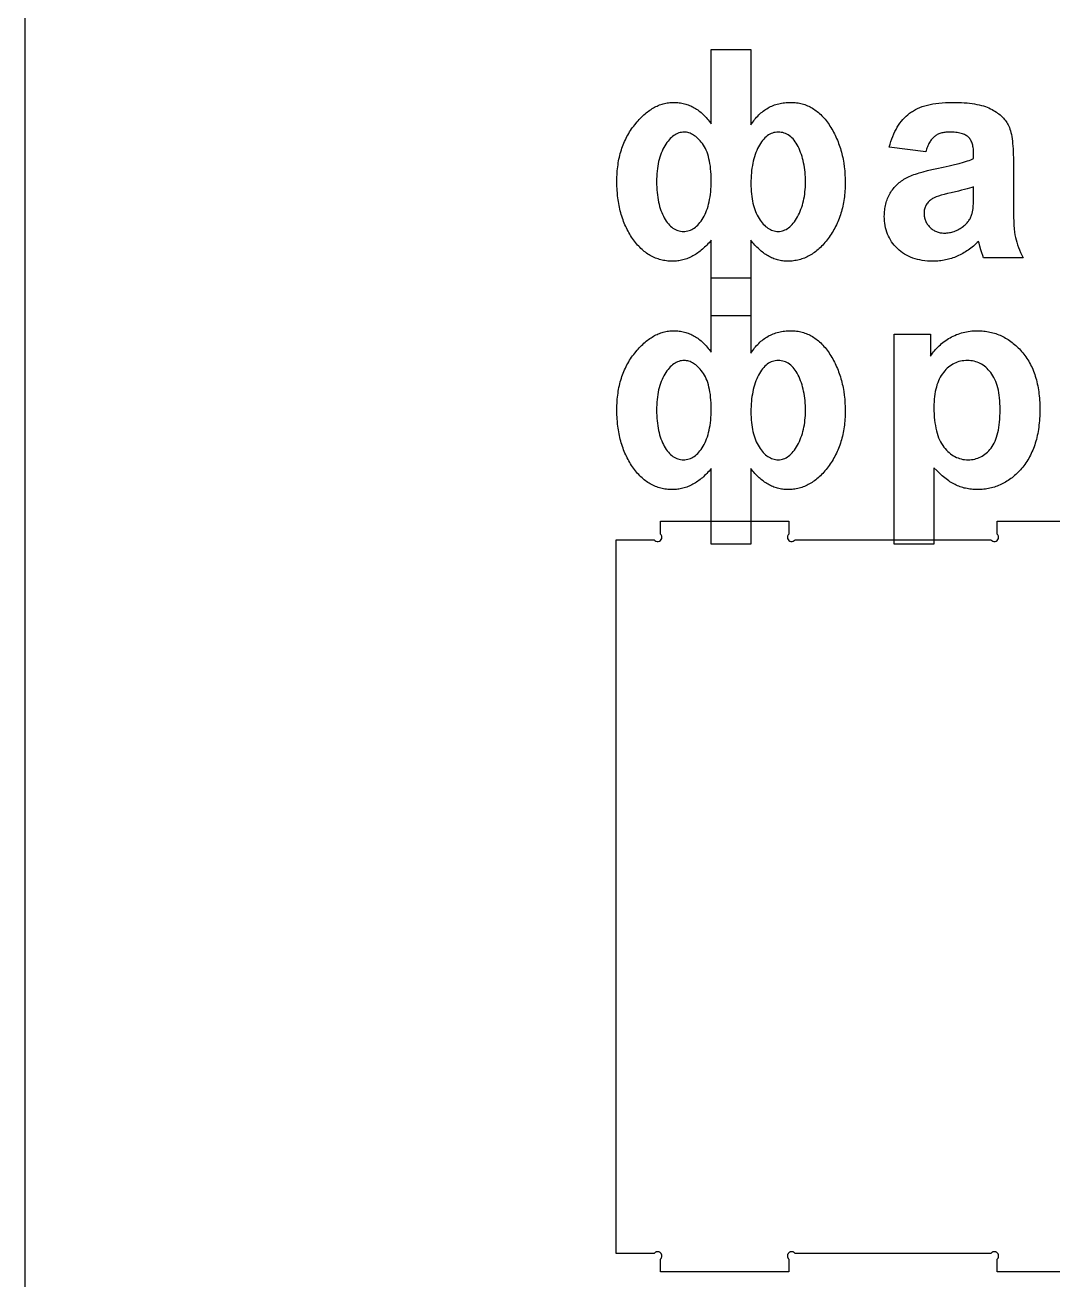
# Model space of a CAD drawing. Header units: metres. Extents: x 0 to 1337, y 0 to 1525.
# Drawn here: x 0 to 360.1, y 673.9 to 1113.5 of the extents above; entities that cross this region are included whole.
import ezdxf

# ---------------------------------------------------------------- set-up
doc = ezdxf.new("R2010")
doc.units = ezdxf.units.M
doc.layers.add('Page1', color=7, linetype='CONTINUOUS')

msp = doc.modelspace()

# ---------------------------------------------------------------- linework, layer by layer
at = {"layer": 'Page1'}
for points in [[(0, 1525), (1200, 1525), (1200, 0), (0, 0), (0, 1525)], [(240.393173, 1105.021851), (254.306213, 1105.021851), (254.306213, 1078.599731), (254.306213, 1078.599731), (254.623688, 1079.084473), (254.948837, 1079.553833), (255.281662, 1080.007813), (255.622162, 1080.446411), (255.970352, 1080.869507), (256.326202, 1081.277222), (256.689758, 1081.669434), (257.060974, 1082.046265), (257.43988, 1082.407593), (257.826447, 1082.753662), (258.220703, 1083.084106), (258.62262, 1083.399292), (259.032227, 1083.698975), (259.449524, 1083.983276), (259.874481, 1084.252075), (260.307129, 1084.505493), (260.307129, 1084.505493), (260.747437, 1084.74353), (261.195435, 1084.966187), (261.651123, 1085.173462), (262.114471, 1085.365479), (262.58551, 1085.541992), (263.064209, 1085.703247), (263.550598, 1085.849121), (264.044678, 1085.979614), (264.546417, 1086.094849), (265.055847, 1086.194702), (265.572937, 1086.279175), (266.097717, 1086.348267), (266.630157, 1086.401978), (267.170288, 1086.440308), (267.718109, 1086.463379), (268.273621, 1086.471069), (268.273621, 1086.471069), (268.795959, 1086.463013), (269.312347, 1086.438599), (269.822693, 1086.398071), (270.327087, 1086.341309), (270.825439, 1086.268311), (271.317841, 1086.179077), (271.804199, 1086.073608), (272.284576, 1085.951904), (272.758972, 1085.814087), (273.227356, 1085.659912), (273.689758, 1085.489624), (274.146149, 1085.302979), (274.596527, 1085.10022), (275.040924, 1084.881226), (275.47934, 1084.645996), (275.911743, 1084.394531), (276.338135, 1084.126831), (276.758545, 1083.842896), (277.172974, 1083.542847), (277.58139, 1083.22644), (277.983795, 1082.893921), (278.380219, 1082.545166), (278.77063, 1082.180054), (279.15506, 1081.798828), (279.533478, 1081.401367), (279.905914, 1080.987671), (280.272339, 1080.557739), (280.632782, 1080.111694), (280.987213, 1079.649292), (281.335663, 1079.170776), (281.678101, 1078.675903), (282.014557, 1078.164917), (282.014557, 1078.164917), (282.342773, 1077.642578), (282.660614, 1077.114014), (282.967987, 1076.579102), (283.264984, 1076.037842), (283.551514, 1075.490234), (283.827667, 1074.936401), (284.093384, 1074.376221), (284.348663, 1073.809692), (284.593536, 1073.236938), (284.828003, 1072.657715), (285.052032, 1072.072266), (285.265656, 1071.480591), (285.468842, 1070.882446), (285.661621, 1070.278076), (285.843964, 1069.667358), (286.0159, 1069.050293), (286.177429, 1068.427002), (286.328522, 1067.797363), (286.469177, 1067.161377), (286.599426, 1066.519043), (286.828674, 1065.215454), (287.016235, 1063.886719), (287.16214, 1062.532715), (287.266327, 1061.15332), (287.328857, 1059.748779), (287.349701, 1058.318848), (287.349701, 1058.318848), (287.343872, 1057.597778), (287.326355, 1056.883789), (287.29718, 1056.177002), (287.256348, 1055.477295), (287.203857, 1054.784546), (287.139679, 1054.099121), (287.063843, 1053.420654), (286.976349, 1052.74939), (286.877167, 1052.085205), (286.766327, 1051.428101), (286.643799, 1050.778198), (286.509644, 1050.135254), (286.3638, 1049.499512), (286.206268, 1048.870972), (286.037109, 1048.24939), (285.856262, 1047.63501), (285.663757, 1047.02771), (285.459564, 1046.42749), (285.243713, 1045.834473), (285.016205, 1045.248535), (284.777008, 1044.669678), (284.526184, 1044.0979), (284.263641, 1043.533325), (283.989471, 1042.97583), (283.703613, 1042.425415), (283.406097, 1041.882202), (283.096924, 1041.345947), (282.776062, 1040.816895), (282.443542, 1040.294922), (282.099335, 1039.780151), (281.7435, 1039.272461), (281.375946, 1038.771851), (281.375946, 1038.771851), (281.000458, 1038.282471), (280.620697, 1037.808716), (280.236664, 1037.350464), (279.848358, 1036.907837), (279.45575, 1036.480713), (279.058899, 1036.069092), (278.657776, 1035.672974), (278.25238, 1035.292358), (277.842712, 1034.927368), (277.428741, 1034.577881), (277.010529, 1034.243896), (276.588043, 1033.925537), (276.161285, 1033.622559), (275.730255, 1033.335205), (275.294922, 1033.063354), (274.855347, 1032.807129), (274.411499, 1032.566406), (273.963379, 1032.341187), (273.510986, 1032.13147), (273.054291, 1031.937256), (272.593353, 1031.758667), (272.128143, 1031.595581), (271.658661, 1031.447998), (271.184906, 1031.315918), (270.706848, 1031.199463), (270.224548, 1031.098511), (269.737976, 1031.013062), (269.247131, 1030.943115), (268.752014, 1030.888794), (268.252594, 1030.849976), (267.748932, 1030.82666), (267.240997, 1030.818848), (267.240997, 1030.818848), (266.781891, 1030.826172), (266.326202, 1030.8479), (265.873962, 1030.884155), (265.425171, 1030.934937), (264.979767, 1031.000244), (264.537842, 1031.080078), (264.099304, 1031.174316), (263.664246, 1031.283081), (263.232574, 1031.406372), (262.804352, 1031.544189), (262.379578, 1031.696533), (261.958221, 1031.863403), (261.540283, 1032.044678), (261.125793, 1032.240601), (260.714752, 1032.450928), (260.307129, 1032.675781), (260.307129, 1032.675781), (259.903137, 1032.914917), (259.503021, 1033.168335), (259.10675, 1033.435791), (258.714325, 1033.717407), (258.325775, 1034.013184), (257.941071, 1034.323242), (257.560242, 1034.647339), (257.183258, 1034.985596), (256.81012, 1035.338013), (256.440857, 1035.70459), (256.075439, 1036.085205), (255.713882, 1036.480103), (255.356186, 1036.88916), (255.002335, 1037.312378), (254.652344, 1037.749634), (254.306213, 1038.201172), (254.306213, 1038.201172), (254.306213, 1011.688477), (240.393173, 1011.688477), (240.393173, 1038.201172), (240.393173, 1038.201172), (240.017899, 1037.749634), (239.639374, 1037.312378), (239.257599, 1036.88916), (238.872559, 1036.480103), (238.484268, 1036.085205), (238.092728, 1035.70459), (237.697922, 1035.338013), (237.299881, 1034.985596), (236.89856, 1034.647339), (236.494003, 1034.323242), (236.086182, 1034.013184), (235.675095, 1033.717407), (235.260773, 1033.435791), (234.843185, 1033.168335), (234.422348, 1032.914917), (233.998245, 1032.675781), (233.998245, 1032.675781), (233.570862, 1032.450928), (233.140137, 1032.240601), (232.7061, 1032.044678), (232.268738, 1031.863403), (231.828049, 1031.696533), (231.384033, 1031.544189), (230.936691, 1031.406372), (230.486008, 1031.283081), (230.032013, 1031.174316), (229.574692, 1031.080078), (229.114044, 1031.000244), (228.65007, 1030.934937), (228.182785, 1030.884155), (227.712158, 1030.8479), (227.238205, 1030.826172), (226.760925, 1030.818848), (226.760925, 1030.818848), (226.23674, 1030.82666), (225.718307, 1030.849976), (225.205612, 1030.888916), (224.698685, 1030.943481), (224.197495, 1031.01355), (223.702057, 1031.099121), (223.212372, 1031.200317), (222.728424, 1031.317139), (222.250244, 1031.449463), (221.777802, 1031.59729), (221.311111, 1031.760742), (220.850174, 1031.939819), (220.394989, 1032.134399), (219.945541, 1032.344604), (219.501862, 1032.570313), (219.063919, 1032.811646), (218.631729, 1033.068481), (218.205276, 1033.340942), (217.784592, 1033.629028), (217.369644, 1033.932617), (216.960449, 1034.251709), (216.557007, 1034.586426), (216.159317, 1034.936768), (215.76738, 1035.302612), (215.38118, 1035.68396), (215.000748, 1036.081055), (214.626053, 1036.49353), (214.257111, 1036.921753), (213.893906, 1037.365356), (213.536469, 1037.824707), (213.184769, 1038.299561), (212.838821, 1038.789917), (212.838821, 1038.789917), (212.501114, 1039.292114), (212.174118, 1039.802368), (211.857849, 1040.320557), (211.552307, 1040.846924), (211.257477, 1041.381226), (210.973373, 1041.923584), (210.699997, 1042.473999), (210.437332, 1043.032471), (210.185379, 1043.598877), (209.944168, 1044.17334), (209.713669, 1044.755859), (209.493881, 1045.346436), (209.284821, 1045.945068), (209.086487, 1046.551636), (208.898865, 1047.16626), (208.72197, 1047.789063), (208.555801, 1048.419678), (208.400345, 1049.058472), (208.255615, 1049.7052), (208.121597, 1050.360107), (207.998306, 1051.022949), (207.885742, 1051.693726), (207.78389, 1052.372681), (207.692764, 1053.05957), (207.61235, 1053.754639), (207.542664, 1054.45752), (207.435455, 1055.887695), (207.37114, 1057.349854), (207.349686, 1058.844238), (207.349686, 1058.844238), (207.35582, 1059.589111), (207.374207, 1060.325928), (207.404861, 1061.054565), (207.447769, 1061.775146), (207.502945, 1062.487549), (207.570374, 1063.191772), (207.65007, 1063.887939), (207.74202, 1064.575928), (207.846222, 1065.255859), (207.962692, 1065.927612), (208.091431, 1066.591187), (208.232422, 1067.246704), (208.385666, 1067.894043), (208.551178, 1068.533325), (208.728958, 1069.164429), (208.918991, 1069.787476), (209.121277, 1070.402222), (209.335831, 1071.009033), (209.562637, 1071.607544), (209.801712, 1072.197998), (210.05304, 1072.780396), (210.316635, 1073.354614), (210.592484, 1073.920654), (210.8806, 1074.478638), (211.180969, 1075.028442), (211.493607, 1075.570068), (211.818497, 1076.103638), (212.155655, 1076.629028), (212.505066, 1077.146362), (212.866745, 1077.655518), (213.240677, 1078.156616), (213.626862, 1078.649536), (213.626862, 1078.649536), (214.415512, 1079.59668), (214.812836, 1080.047363), (215.212158, 1080.482666), (215.61348, 1080.902832), (216.016785, 1081.307617), (216.422104, 1081.697144), (216.829422, 1082.071411), (217.238739, 1082.43042), (217.650055, 1082.77417), (218.06337, 1083.102661), (218.478683, 1083.415771), (218.895996, 1083.713623), (219.315308, 1083.996338), (219.736618, 1084.263672), (220.159927, 1084.515625), (220.585236, 1084.752441), (221.012543, 1084.973999), (221.441849, 1085.180176), (221.873154, 1085.371216), (222.306458, 1085.546875), (222.741776, 1085.707275), (223.179077, 1085.852417), (223.618378, 1085.982178), (224.059677, 1086.096802), (224.502975, 1086.196045), (224.948273, 1086.280151), (225.395584, 1086.348877), (225.844879, 1086.402344), (226.296173, 1086.440552), (226.749466, 1086.463379), (227.204758, 1086.471069), (227.204758, 1086.471069), (227.698029, 1086.463745), (228.186005, 1086.44165), (228.668655, 1086.405029), (229.145996, 1086.353638), (229.618042, 1086.287476), (230.084778, 1086.206787), (230.546204, 1086.111328), (231.002319, 1086.001221), (231.453125, 1085.876343), (231.898636, 1085.736816), (232.338837, 1085.582642), (232.773712, 1085.413818), (233.203293, 1085.230225), (233.627579, 1085.032104), (234.046539, 1084.819092), (234.460205, 1084.591553), (234.460205, 1084.591553), (234.868698, 1084.349243), (235.272156, 1084.092163), (235.670609, 1083.820313), (236.064026, 1083.533691), (236.452423, 1083.232422), (236.8358, 1082.91626), (237.214142, 1082.585449), (237.587463, 1082.239868), (237.955765, 1081.879517), (238.319031, 1081.504395), (238.677292, 1081.114502), (239.030518, 1080.709961), (239.378708, 1080.290527), (239.721893, 1079.856445), (240.060043, 1079.407471), (240.393173, 1078.943848), (240.393173, 1078.943848), (240.393173, 1105.021851)], [(315.546783, 1069.079712), (302.793182, 1070.818848), (302.793182, 1070.818848), (303.062897, 1071.800171), (303.355835, 1072.749146), (303.671906, 1073.665771), (304.0112, 1074.549927), (304.373627, 1075.401733), (304.759247, 1076.221191), (305.16803, 1077.008301), (305.600006, 1077.762939), (306.055145, 1078.485229), (306.533478, 1079.175171), (307.034973, 1079.832764), (307.559631, 1080.458008), (308.107483, 1081.050781), (308.678528, 1081.611206), (309.272705, 1082.139282), (309.890106, 1082.63501), (309.890106, 1082.63501), (310.209351, 1082.870972), (310.538147, 1083.099487), (310.876495, 1083.320557), (311.224365, 1083.534058), (311.948792, 1083.938721), (312.711365, 1084.313232), (313.512115, 1084.657959), (314.351074, 1084.972656), (315.22818, 1085.257324), (316.143494, 1085.512085), (317.096954, 1085.736816), (318.088623, 1085.931641), (319.118439, 1086.096436), (320.186462, 1086.231323), (321.292633, 1086.336182), (322.437012, 1086.411133), (323.619537, 1086.456055), (324.840271, 1086.471069), (324.840271, 1086.471069), (325.948883, 1086.462402), (327.021545, 1086.436157), (328.058258, 1086.392578), (329.059021, 1086.331543), (330.023834, 1086.253052), (330.952698, 1086.157104), (331.845612, 1086.043701), (332.702606, 1085.912842), (333.523621, 1085.764648), (334.308685, 1085.598877), (335.0578, 1085.415771), (335.770966, 1085.215088), (336.448212, 1084.99707), (337.089478, 1084.761597), (337.694794, 1084.508667), (338.264191, 1084.238281), (338.264191, 1084.238281), (338.805389, 1083.954468), (339.326172, 1083.661255), (339.826538, 1083.358643), (340.306488, 1083.046631), (340.766022, 1082.725098), (341.205139, 1082.394287), (341.62384, 1082.053955), (342.022125, 1081.704346), (342.399994, 1081.345215), (342.757446, 1080.976685), (343.094482, 1080.598755), (343.411102, 1080.211426), (343.707306, 1079.814697), (343.983093, 1079.408569), (344.238464, 1078.99292), (344.473419, 1078.567993), (344.473419, 1078.567993), (344.691162, 1078.115845), (344.894836, 1077.618774), (345.084473, 1077.076904), (345.26004, 1076.48999), (345.4216, 1075.858276), (345.569092, 1075.181641), (345.702545, 1074.460083), (345.82193, 1073.693726), (345.927277, 1072.882324), (346.018585, 1072.026123), (346.095856, 1071.124878), (346.159058, 1070.178833), (346.208221, 1069.187988), (346.243347, 1068.1521), (346.264404, 1067.071411), (346.271423, 1065.945679), (346.271423, 1065.945679), (346.271423, 1049.487427), (346.271423, 1049.487427), (346.282898, 1047.789917), (346.317291, 1046.20752), (346.374603, 1044.740234), (346.454865, 1043.387939), (346.558044, 1042.150757), (346.684143, 1041.028687), (346.83316, 1040.021606), (347.005127, 1039.129639), (347.005127, 1039.129639), (347.208496, 1038.28772), (347.451813, 1037.430908), (347.735016, 1036.559326), (348.058105, 1035.672852), (348.421143, 1034.771484), (348.824066, 1033.855347), (349.266937, 1032.924194), (349.749695, 1031.978271), (349.749695, 1031.978271), (335.836639, 1031.978271), (335.836639, 1031.978271), (335.554718, 1032.760742), (335.243347, 1033.712891), (334.902557, 1034.834961), (334.532288, 1036.126831), (334.532288, 1036.126831), (334.237915, 1037.164063), (334.043182, 1037.775391), (334.043182, 1037.775391), (333.606476, 1037.347412), (333.165955, 1036.932983), (332.721619, 1036.532227), (332.273468, 1036.14502), (331.821503, 1035.771362), (331.365692, 1035.411255), (330.906067, 1035.064819), (330.442627, 1034.731934), (329.975372, 1034.412598), (329.504272, 1034.106934), (329.029358, 1033.814819), (328.550629, 1033.536255), (328.068085, 1033.271362), (327.581726, 1033.02002), (327.091522, 1032.782227), (326.597504, 1032.557983), (326.597504, 1032.557983), (326.099518, 1032.347412), (325.597321, 1032.150391), (325.090973, 1031.967041), (324.580414, 1031.797119), (324.065704, 1031.640869), (323.546814, 1031.498291), (323.023773, 1031.369141), (322.496521, 1031.253662), (321.965118, 1031.151733), (321.429535, 1031.063477), (320.889771, 1030.98877), (320.345825, 1030.927612), (319.797699, 1030.880005), (319.245422, 1030.846069), (318.688965, 1030.825684), (318.128326, 1030.818848), (318.128326, 1030.818848), (317.149628, 1030.836304), (316.197205, 1030.88855), (315.271088, 1030.975708), (314.371246, 1031.097656), (313.497681, 1031.254517), (312.650452, 1031.446289), (311.829468, 1031.672729), (311.03479, 1031.934204), (310.266418, 1032.230347), (309.524292, 1032.561523), (308.808502, 1032.92749), (308.118988, 1033.328247), (307.45575, 1033.763916), (306.818817, 1034.234375), (306.20816, 1034.739746), (305.623779, 1035.279907), (305.623779, 1035.279907), (305.070404, 1035.846802), (304.552765, 1036.432129), (304.070801, 1037.035767), (303.624512, 1037.657959), (303.213959, 1038.298584), (302.839111, 1038.95752), (302.499939, 1039.63501), (302.196472, 1040.330933), (301.928711, 1041.045166), (301.696655, 1041.777954), (301.500305, 1042.529175), (301.339661, 1043.298828), (301.214691, 1044.086914), (301.125458, 1044.893311), (301.071899, 1045.718262), (301.054047, 1046.561646), (301.054047, 1046.561646), (301.062012, 1047.121704), (301.085876, 1047.674072), (301.125702, 1048.218872), (301.181427, 1048.755981), (301.253082, 1049.2854), (301.340637, 1049.807251), (301.444122, 1050.321411), (301.563538, 1050.828003), (301.698883, 1051.326904), (301.850159, 1051.818115), (302.017334, 1052.301758), (302.200439, 1052.77771), (302.399475, 1053.245972), (302.61441, 1053.706665), (302.845276, 1054.159668), (303.092072, 1054.605103), (303.092072, 1054.605103), (303.353241, 1055.040283), (303.627197, 1055.462402), (303.914001, 1055.871704), (304.213562, 1056.268066), (304.52597, 1056.651611), (304.851166, 1057.022095), (305.189178, 1057.379761), (305.540009, 1057.724487), (305.903625, 1058.056274), (306.28006, 1058.375122), (306.669312, 1058.681152), (307.07135, 1058.974121), (307.486237, 1059.254272), (307.91391, 1059.521606), (308.35437, 1059.775879), (308.807678, 1060.017212), (308.807678, 1060.017212), (309.280029, 1060.250366), (309.77771, 1060.479736), (310.300751, 1060.705322), (310.849091, 1060.927246), (311.422791, 1061.145508), (312.02182, 1061.359985), (312.646179, 1061.570801), (313.295898, 1061.777954), (314.671295, 1062.180908), (316.14801, 1062.569092), (317.726074, 1062.942383), (319.405487, 1063.300781), (319.405487, 1063.300781), (321.65271, 1063.760986), (323.72049, 1064.213379), (325.608795, 1064.657715), (327.317627, 1065.094238), (328.847015, 1065.522827), (329.544403, 1065.734131), (330.19693, 1065.943481), (330.804596, 1066.150757), (331.367401, 1066.356201), (331.885315, 1066.55957), (332.358398, 1066.760864), (332.358398, 1066.760864), (332.358398, 1068.219238), (332.358398, 1068.219238), (332.35141, 1068.737427), (332.330444, 1069.236694), (332.295502, 1069.716919), (332.246582, 1070.178345), (332.183685, 1070.620728), (332.106812, 1071.044312), (332.015961, 1071.448853), (331.911163, 1071.834473), (331.792358, 1072.201294), (331.659576, 1072.549072), (331.512817, 1072.87793), (331.352112, 1073.187866), (331.177399, 1073.478882), (330.988739, 1073.750977), (330.786072, 1074.004028), (330.569427, 1074.238281), (330.569427, 1074.238281), (330.333405, 1074.456055), (330.072601, 1074.659668), (329.786957, 1074.849365), (329.476532, 1075.024902), (329.141296, 1075.186401), (328.781281, 1075.333984), (328.396423, 1075.467407), (327.986786, 1075.586792), (327.552338, 1075.692139), (327.093079, 1075.783447), (326.609039, 1075.860718), (326.100189, 1075.92395), (325.566528, 1075.973022), (325.008057, 1076.008179), (324.424805, 1076.029297), (323.816711, 1076.036255), (323.816711, 1076.036255), (323.403534, 1076.030273), (323.001862, 1076.012207), (322.611664, 1075.981934), (322.233002, 1075.939819), (321.865814, 1075.885498), (321.510132, 1075.819092), (321.165924, 1075.740723), (320.833252, 1075.650146), (320.512054, 1075.547607), (320.202393, 1075.432983), (319.904205, 1075.306274), (319.617493, 1075.167603), (319.342316, 1075.016724), (319.078613, 1074.853882), (318.826447, 1074.678955), (318.585754, 1074.491943), (318.585754, 1074.491943), (318.353607, 1074.289795), (318.127106, 1074.069458), (317.90625, 1073.831055), (317.690979, 1073.574463), (317.481354, 1073.299805), (317.277374, 1073.006836), (317.078979, 1072.695801), (316.88623, 1072.366699), (316.699127, 1072.019287), (316.517639, 1071.653809), (316.341766, 1071.270264), (316.171509, 1070.868408), (316.006897, 1070.448486), (315.8479, 1070.010376), (315.546783, 1069.079712)], [(230.927597, 1076.036255), (230.447906, 1076.017578), (229.9758, 1075.961548), (229.511261, 1075.868164), (229.054291, 1075.737427), (228.604889, 1075.569214), (228.163071, 1075.36377), (227.728821, 1075.12085), (227.302139, 1074.840576), (226.883026, 1074.523071), (226.471497, 1074.168091), (226.067535, 1073.775757), (225.671143, 1073.346069), (225.282318, 1072.879028), (224.901062, 1072.374634), (224.52739, 1071.832764), (224.161285, 1071.253662), (224.161285, 1071.253662), (223.810287, 1070.643921), (223.481934, 1070.010498), (223.176239, 1069.353149), (222.893173, 1068.672119), (222.632751, 1067.967285), (222.394989, 1067.23877), (222.179855, 1066.486328), (221.987381, 1065.710205), (221.817535, 1064.910278), (221.670349, 1064.086548), (221.545792, 1063.239014), (221.443893, 1062.367798), (221.364639, 1061.472778), (221.308029, 1060.553955), (221.274063, 1059.611328), (221.262741, 1058.64502), (221.262741, 1058.64502), (221.273285, 1057.672119), (221.304916, 1056.723755), (221.357635, 1055.799683), (221.431442, 1054.900024), (221.526337, 1054.024902), (221.642319, 1053.174072), (221.779388, 1052.347778), (221.937561, 1051.545776), (222.116806, 1050.768311), (222.317139, 1050.015137), (222.538559, 1049.286377), (222.781082, 1048.582153), (223.044678, 1047.902222), (223.329376, 1047.246826), (223.635147, 1046.615723), (223.962006, 1046.009155), (223.962006, 1046.009155), (224.304581, 1045.433228), (224.657501, 1044.894531), (225.020737, 1044.393066), (225.394302, 1043.928589), (225.778198, 1043.501343), (226.17244, 1043.111328), (226.577011, 1042.758301), (226.991898, 1042.442505), (227.41713, 1042.16394), (227.852692, 1041.922363), (228.298584, 1041.718018), (228.754807, 1041.550903), (229.221359, 1041.420898), (229.698257, 1041.328003), (230.185471, 1041.272217), (230.683029, 1041.253662), (230.683029, 1041.253662), (231.185455, 1041.272217), (231.678268, 1041.328003), (232.161453, 1041.420898), (232.635025, 1041.550903), (233.098953, 1041.718018), (233.553268, 1041.922363), (233.997955, 1042.16394), (234.433029, 1042.442505), (234.858475, 1042.758301), (235.274292, 1043.111328), (235.680481, 1043.501343), (236.077042, 1043.928589), (236.463989, 1044.393066), (236.841309, 1044.894531), (237.209015, 1045.433228), (237.567078, 1046.009155), (237.567078, 1046.009155), (237.909302, 1046.617188), (238.229446, 1047.252441), (238.527512, 1047.915039), (238.803497, 1048.604736), (239.057404, 1049.321777), (239.28923, 1050.06604), (239.498978, 1050.837646), (239.686646, 1051.636353), (239.852234, 1052.462402), (239.995758, 1053.315674), (240.117188, 1054.196167), (240.216537, 1055.103882), (240.293823, 1056.038818), (240.349014, 1057.001099), (240.382126, 1057.990601), (240.393173, 1059.007324), (240.393173, 1059.007324), (240.38118, 1060.106812), (240.3452, 1061.167969), (240.285217, 1062.190674), (240.201248, 1063.175049), (240.093307, 1064.121216), (239.961365, 1065.028809), (239.805435, 1065.898193), (239.625504, 1066.729248), (239.4216, 1067.521851), (239.193695, 1068.276123), (238.941803, 1068.992065), (238.665924, 1069.669678), (238.366058, 1070.308838), (238.042206, 1070.90979), (237.694351, 1071.47229), (237.322525, 1071.99646), (237.322525, 1071.99646), (236.937698, 1072.485596), (236.550888, 1072.943237), (236.162109, 1073.369385), (235.771347, 1073.763916), (235.378586, 1074.126831), (234.983871, 1074.458252), (234.587158, 1074.758057), (234.188461, 1075.026367), (233.787781, 1075.263062), (233.385132, 1075.46814), (232.980499, 1075.641724), (232.573883, 1075.783813), (232.165283, 1075.894287), (231.7547, 1075.973145), (231.342133, 1076.020508), (230.927597, 1076.036255)], [(263.898621, 1076.036255), (263.37265, 1076.016235), (262.859131, 1075.955933), (262.358032, 1075.855591), (261.869324, 1075.714966), (261.393066, 1075.534302), (260.92923, 1075.313477), (260.477783, 1075.052368), (260.038788, 1074.751221), (259.612183, 1074.40979), (259.198029, 1074.02832), (258.796265, 1073.606689), (258.406921, 1073.144775), (258.029999, 1072.642822), (257.665527, 1072.100708), (257.313446, 1071.518311), (256.973785, 1070.895874), (256.973785, 1070.895874), (256.650757, 1070.243286), (256.348572, 1069.570435), (256.06723, 1068.877319), (255.806717, 1068.164063), (255.567062, 1067.430542), (255.348236, 1066.67688), (255.150253, 1065.903076), (254.973114, 1065.109009), (254.816803, 1064.294678), (254.681335, 1063.460205), (254.566727, 1062.605469), (254.472931, 1061.730591), (254.399994, 1060.835571), (254.3479, 1059.920288), (254.316635, 1058.984741), (254.306213, 1058.029053), (254.306213, 1058.029053), (254.317322, 1057.076782), (254.350662, 1056.149536), (254.406204, 1055.24707), (254.483978, 1054.369629), (254.583969, 1053.51709), (254.706177, 1052.689331), (254.850616, 1051.886597), (255.017258, 1051.108765), (255.206131, 1050.355835), (255.417236, 1049.627808), (255.650543, 1048.924683), (255.906082, 1048.24646), (256.183838, 1047.59314), (256.483795, 1046.964722), (256.806, 1046.361206), (257.150421, 1045.782715), (257.150421, 1045.782715), (257.510071, 1045.234253), (257.878021, 1044.721191), (258.254242, 1044.24353), (258.638763, 1043.80127), (259.031525, 1043.394287), (259.432587, 1043.022827), (259.841949, 1042.686646), (260.259552, 1042.385864), (260.685455, 1042.120605), (261.119659, 1041.890625), (261.562103, 1041.695923), (262.012848, 1041.536743), (262.471863, 1041.412842), (262.939178, 1041.324463), (263.414734, 1041.271362), (263.898621, 1041.253662), (263.898621, 1041.253662), (264.382355, 1041.273682), (264.857605, 1041.333618), (265.324402, 1041.433472), (265.782654, 1041.573242), (266.232452, 1041.753052), (266.673737, 1041.972778), (267.106537, 1042.232422), (267.530853, 1042.531982), (267.946655, 1042.871582), (268.354004, 1043.250977), (268.752838, 1043.670532), (269.143158, 1044.129883), (269.525024, 1044.62915), (269.898376, 1045.168457), (270.263245, 1045.747681), (270.619629, 1046.366943), (270.619629, 1046.366943), (270.960754, 1047.013306), (271.279846, 1047.67395), (271.576965, 1048.349121), (271.852081, 1049.038696), (272.105164, 1049.742676), (272.336243, 1050.46106), (272.545319, 1051.193848), (272.732391, 1051.940918), (272.897461, 1052.702515), (273.040497, 1053.478516), (273.16156, 1054.268799), (273.26059, 1055.073608), (273.337616, 1055.8927), (273.392639, 1056.726318), (273.425659, 1057.574341), (273.436646, 1058.436646), (273.436646, 1058.436646), (273.426605, 1059.354858), (273.396454, 1060.254883), (273.346222, 1061.136719), (273.275879, 1062.000366), (273.185425, 1062.845825), (273.07489, 1063.673096), (272.944275, 1064.4823), (272.793518, 1065.273193), (272.622711, 1066.045898), (272.431793, 1066.800415), (272.220764, 1067.536743), (271.989624, 1068.254883), (271.738434, 1068.954956), (271.467102, 1069.636719), (271.17569, 1070.300293), (270.864197, 1070.945679), (270.864197, 1070.945679), (270.535522, 1071.562134), (270.192627, 1072.138794), (269.83551, 1072.675659), (269.464172, 1073.172852), (269.078583, 1073.630249), (268.678802, 1074.047729), (268.264801, 1074.425537), (267.836548, 1074.763672), (267.394104, 1075.06189), (266.937408, 1075.320435), (266.466492, 1075.539185), (265.981384, 1075.71814), (265.482025, 1075.8573), (264.968445, 1075.956787), (264.440643, 1076.016357), (263.898621, 1076.036255)], [(332.358398, 1056.905884), (331.692841, 1056.683105), (330.937134, 1056.449829), (330.091278, 1056.205933), (329.155273, 1055.951416), (328.129089, 1055.686157), (327.012756, 1055.4104), (324.509644, 1054.827026), (324.509644, 1054.827026), (323.226044, 1054.525513), (322.058624, 1054.225586), (321.007416, 1053.927124), (320.072388, 1053.630249), (319.253571, 1053.334961), (318.550934, 1053.04126), (318.243195, 1052.894897), (317.964508, 1052.749023), (317.714844, 1052.603516), (317.494263, 1052.458374), (317.494263, 1052.458374), (317.188232, 1052.218872), (316.901947, 1051.971558), (316.635406, 1051.716187), (316.388611, 1051.453003), (316.16156, 1051.181763), (315.954254, 1050.90271), (315.766693, 1050.615601), (315.598877, 1050.320679), (315.450806, 1050.017822), (315.322479, 1049.707031), (315.213867, 1049.388306), (315.125031, 1049.061646), (315.055939, 1048.727051), (315.006561, 1048.384521), (314.976959, 1048.03418), (314.967072, 1047.675781), (314.967072, 1047.675781), (314.974976, 1047.323242), (314.998657, 1046.976685), (315.038086, 1046.636108), (315.093323, 1046.301514), (315.164337, 1045.9729), (315.251129, 1045.650269), (315.353699, 1045.333618), (315.472076, 1045.022949), (315.606201, 1044.718262), (315.756104, 1044.419556), (315.921814, 1044.126709), (316.103302, 1043.839966), (316.300537, 1043.559204), (316.51358, 1043.284424), (316.742401, 1043.015625), (316.987, 1042.752808), (316.987, 1042.752808), (317.243774, 1042.501099), (317.509125, 1042.265503), (317.78302, 1042.046265), (318.065491, 1041.843262), (318.356506, 1041.656494), (318.656097, 1041.485962), (318.964233, 1041.331665), (319.280945, 1041.193726), (319.606201, 1041.071899), (319.940063, 1040.966309), (320.28244, 1040.876953), (320.633423, 1040.803833), (320.99292, 1040.74707), (321.361023, 1040.706421), (321.737671, 1040.682129), (322.122894, 1040.67395), (322.122894, 1040.67395), (322.557556, 1040.683472), (322.989746, 1040.711792), (323.419495, 1040.759033), (323.846741, 1040.825073), (324.271484, 1040.910156), (324.693787, 1041.014038), (325.113617, 1041.136841), (325.530945, 1041.278564), (325.945801, 1041.439209), (326.358185, 1041.618652), (326.768097, 1041.817017), (327.175537, 1042.034302), (327.580475, 1042.270508), (327.982971, 1042.525635), (328.382965, 1042.799561), (328.780487, 1043.092407), (328.780487, 1043.092407), (329.066345, 1043.324463), (329.339691, 1043.562866), (329.600494, 1043.807861), (329.848755, 1044.059326), (330.084534, 1044.317383), (330.307739, 1044.581909), (330.518463, 1044.852905), (330.716644, 1045.130493), (330.902283, 1045.414551), (331.075409, 1045.705078), (331.236023, 1046.002197), (331.384094, 1046.305786), (331.519653, 1046.615845), (331.64267, 1046.932495), (331.753174, 1047.255615), (331.851135, 1047.585205), (331.851135, 1047.585205), (331.970032, 1048.06897), (332.073059, 1048.650635), (332.160248, 1049.330322), (332.231567, 1050.107788), (332.287048, 1050.983398), (332.326691, 1051.956787), (332.350464, 1053.028198), (332.358398, 1054.19751), (332.358398, 1054.19751), (332.358398, 1056.905884)], [(240.393173, 1025.021851), (254.306213, 1025.021851), (254.306213, 998.59967), (254.306213, 998.59967), (254.623688, 999.084534), (254.948837, 999.553894), (255.281662, 1000.007874), (255.622162, 1000.446411), (255.970352, 1000.869507), (256.326202, 1001.277161), (256.689758, 1001.669434), (257.060974, 1002.046265), (257.43988, 1002.407654), (257.826447, 1002.753601), (258.220703, 1003.084167), (258.62262, 1003.399292), (259.032227, 1003.698975), (259.449524, 1003.983215), (259.874481, 1004.252075), (260.307129, 1004.505493), (260.307129, 1004.505493), (260.747437, 1004.74353), (261.195435, 1004.966187), (261.651123, 1005.173462), (262.114471, 1005.365417), (262.58551, 1005.542053), (263.064209, 1005.703247), (263.550598, 1005.849121), (264.044678, 1005.979675), (264.546417, 1006.094849), (265.055847, 1006.194641), (265.572937, 1006.279114), (266.097717, 1006.348206), (266.630157, 1006.401978), (267.170288, 1006.440369), (267.718109, 1006.463379), (268.273621, 1006.471069), (268.273621, 1006.471069), (268.795959, 1006.462952), (269.312347, 1006.438599), (269.822693, 1006.398071), (270.327087, 1006.341309), (270.825439, 1006.26825), (271.317841, 1006.179077), (271.804199, 1006.073608), (272.284576, 1005.951904), (272.758972, 1005.814026), (273.227356, 1005.659912), (273.689758, 1005.489563), (274.146149, 1005.30304), (274.596527, 1005.10022), (275.040924, 1004.881226), (275.47934, 1004.645996), (275.911743, 1004.394531), (276.338135, 1004.126831), (276.758545, 1003.842957), (277.172974, 1003.542847), (277.58139, 1003.226501), (277.983795, 1002.893921), (278.380219, 1002.545105), (278.77063, 1002.180115), (279.15506, 1001.798828), (279.533478, 1001.401367), (279.905914, 1000.987732), (280.272339, 1000.5578), (280.632782, 1000.111633), (280.987213, 999.649292), (281.335663, 999.170715), (281.678101, 998.675903), (282.014557, 998.164917), (282.014557, 998.164917), (282.342773, 997.642639), (282.660614, 997.114014), (282.967987, 996.579102), (283.264984, 996.037842), (283.551514, 995.490295), (283.827667, 994.936401), (284.093384, 994.376221), (284.348663, 993.809692), (284.593536, 993.236877), (284.828003, 992.657776), (285.052032, 992.072327), (285.265656, 991.48053), (285.468842, 990.882446), (285.661621, 990.278076), (285.843964, 989.667358), (286.0159, 989.050354), (286.177429, 988.427002), (286.328522, 987.797302), (286.469177, 987.161316), (286.599426, 986.519043), (286.828674, 985.215515), (287.016235, 983.886719), (287.16214, 982.532654), (287.266327, 981.15332), (287.328857, 979.748718), (287.349701, 978.318909), (287.349701, 978.318909), (287.343872, 977.597839), (287.326355, 976.88385), (287.29718, 976.177002), (287.256348, 975.477234), (287.203857, 974.784607), (287.139679, 974.09906), (287.063843, 973.420654), (286.976349, 972.74939), (286.877167, 972.085205), (286.766327, 971.428101), (286.643799, 970.778137), (286.509644, 970.135315), (286.3638, 969.499573), (286.206268, 968.870911), (286.037109, 968.24939), (285.856262, 967.63501), (285.663757, 967.02771), (285.459564, 966.427551), (285.243713, 965.834473), (285.016205, 965.248535), (284.777008, 964.669678), (284.526184, 964.097961), (284.263641, 963.533325), (283.989471, 962.97583), (283.703613, 962.425415), (283.406097, 961.882141), (283.096924, 961.345947), (282.776062, 960.816895), (282.443542, 960.294983), (282.099335, 959.780151), (281.7435, 959.2724), (281.375946, 958.77179), (281.375946, 958.77179), (281.000458, 958.282532), (280.620697, 957.808716), (280.236664, 957.350525), (279.848358, 956.907837), (279.45575, 956.480652), (279.058899, 956.069031), (278.657776, 955.672974), (278.25238, 955.292419), (277.842712, 954.927368), (277.428741, 954.577881), (277.010529, 954.243896), (276.588043, 953.925476), (276.161285, 953.62262), (275.730255, 953.335266), (275.294922, 953.063416), (274.855347, 952.807129), (274.411499, 952.566345), (273.963379, 952.341125), (273.510986, 952.131409), (273.054291, 951.937256), (272.593353, 951.758667), (272.128143, 951.59552), (271.658661, 951.447998), (271.184906, 951.315979), (270.706848, 951.199463), (270.224548, 951.098511), (269.737976, 951.013062), (269.247131, 950.943176), (268.752014, 950.888794), (268.252594, 950.849976), (267.748932, 950.82666), (267.240997, 950.818909), (267.240997, 950.818909), (266.781891, 950.826172), (266.326202, 950.8479), (265.873962, 950.884155), (265.425171, 950.934937), (264.979767, 951.000244), (264.537842, 951.080017), (264.099304, 951.174316), (263.664246, 951.283142), (263.232574, 951.406433), (262.804352, 951.54425), (262.379578, 951.696533), (261.958221, 951.863403), (261.540283, 952.044739), (261.125793, 952.24054), (260.714752, 952.450928), (260.307129, 952.675781), (260.307129, 952.675781), (259.903137, 952.914978), (259.503021, 953.168274), (259.10675, 953.435791), (258.714325, 953.717468), (258.325775, 954.013245), (257.941071, 954.323181), (257.560242, 954.647278), (257.183258, 954.985535), (256.81012, 955.337952), (256.440857, 955.704529), (256.075439, 956.085266), (255.713882, 956.480103), (255.356186, 956.88916), (255.002335, 957.312317), (254.652344, 957.749634), (254.306213, 958.201111), (254.306213, 958.201111), (254.306213, 931.688477), (240.393173, 931.688477), (240.393173, 958.201111), (240.393173, 958.201111), (240.017899, 957.749634), (239.639374, 957.312317), (239.257599, 956.88916), (238.872559, 956.480103), (238.484268, 956.085266), (238.092728, 955.704529), (237.697922, 955.337952), (237.299881, 954.985535), (236.89856, 954.647278), (236.494003, 954.323181), (236.086182, 954.013245), (235.675095, 953.717468), (235.260773, 953.435791), (234.843185, 953.168274), (234.422348, 952.914978), (233.998245, 952.675781), (233.998245, 952.675781), (233.570862, 952.450928), (233.140137, 952.24054), (232.7061, 952.044739), (232.268738, 951.863403), (231.828049, 951.696533), (231.384033, 951.54425), (230.936691, 951.406433), (230.486008, 951.283142), (230.032013, 951.174316), (229.574692, 951.080017), (229.114044, 951.000244), (228.65007, 950.934937), (228.182785, 950.884155), (227.712158, 950.8479), (227.238205, 950.826172), (226.760925, 950.818909), (226.760925, 950.818909), (226.23674, 950.82666), (225.718307, 950.850037), (225.205612, 950.888977), (224.698685, 950.94342), (224.197495, 951.013489), (223.702057, 951.099121), (223.212372, 951.200317), (222.728424, 951.317078), (222.250244, 951.449402), (221.777802, 951.59729), (221.311111, 951.760803), (220.850174, 951.939819), (220.394989, 952.134399), (219.945541, 952.344604), (219.501862, 952.570313), (219.063919, 952.811646), (218.631729, 953.068542), (218.205276, 953.340942), (217.784592, 953.628967), (217.369644, 953.932556), (216.960449, 954.251709), (216.557007, 954.586426), (216.159317, 954.936707), (215.76738, 955.302612), (215.38118, 955.684021), (215.000748, 956.080994), (214.626053, 956.493591), (214.257111, 956.921692), (213.893906, 957.365417), (213.536469, 957.824646), (213.184769, 958.2995), (212.838821, 958.789917), (212.838821, 958.789917), (212.501114, 959.292114), (212.174118, 959.802368), (211.857849, 960.320618), (211.552307, 960.846924), (211.257477, 961.381226), (210.973373, 961.923584), (210.699997, 962.473999), (210.437332, 963.03241), (210.185379, 963.598877), (209.944168, 964.173401), (209.713669, 964.75592), (209.493881, 965.346436), (209.284821, 965.945068), (209.086487, 966.551697), (208.898865, 967.166321), (208.72197, 967.789001), (208.555801, 968.419739), (208.400345, 969.058472), (208.255615, 969.705261), (208.121597, 970.360046), (207.998306, 971.022888), (207.885742, 971.693787), (207.78389, 972.372681), (207.692764, 973.059631), (207.61235, 973.754578), (207.542664, 974.457581), (207.435455, 975.887695), (207.37114, 977.349915), (207.349686, 978.844238), (207.349686, 978.844238), (207.35582, 979.589172), (207.374207, 980.325989), (207.404861, 981.054626), (207.447769, 981.775146), (207.502945, 982.487549), (207.570374, 983.191833), (207.65007, 983.887939), (207.74202, 984.575989), (207.846222, 985.255859), (207.962692, 985.927612), (208.091431, 986.591248), (208.232422, 987.246704), (208.385666, 987.894104), (208.551178, 988.533325), (208.728958, 989.164429), (208.918991, 989.787415), (209.121277, 990.402283), (209.335831, 991.008972), (209.562637, 991.607605), (209.801712, 992.198059), (210.05304, 992.780396), (210.316635, 993.354553), (210.592484, 993.920654), (210.8806, 994.478577), (211.180969, 995.028442), (211.493607, 995.570129), (211.818497, 996.103638), (212.155655, 996.629089), (212.505066, 997.146362), (212.866745, 997.655579), (213.240677, 998.156616), (213.626862, 998.649536), (213.626862, 998.649536), (214.415512, 999.59668), (214.812836, 1000.047302), (215.212158, 1000.482666), (215.61348, 1000.902771), (216.016785, 1001.307617), (216.422104, 1001.697144), (216.829422, 1002.071411), (217.238739, 1002.43042), (217.650055, 1002.77417), (218.06337, 1003.1026), (218.478683, 1003.415771), (218.895996, 1003.713684), (219.315308, 1003.996277), (219.736618, 1004.263611), (220.159927, 1004.515686), (220.585236, 1004.752441), (221.012543, 1004.973999), (221.441849, 1005.180176), (221.873154, 1005.371155), (222.306458, 1005.546814), (222.741776, 1005.707214), (223.179077, 1005.852356), (223.618378, 1005.982239), (224.059677, 1006.096802), (224.502975, 1006.196106), (224.948273, 1006.28009), (225.395584, 1006.348877), (225.844879, 1006.402344), (226.296173, 1006.440491), (226.749466, 1006.46344), (227.204758, 1006.471069), (227.204758, 1006.471069), (227.698029, 1006.463745), (228.186005, 1006.441711), (228.668655, 1006.404968), (229.145996, 1006.353577), (229.618042, 1006.287537), (230.084778, 1006.206787), (230.546204, 1006.111328), (231.002319, 1006.00116), (231.453125, 1005.876343), (231.898636, 1005.736877), (232.338837, 1005.582703), (232.773712, 1005.413818), (233.203293, 1005.230286), (233.627579, 1005.032043), (234.046539, 1004.819153), (234.460205, 1004.591553), (234.460205, 1004.591553), (234.868698, 1004.349243), (235.272156, 1004.092163), (235.670609, 1003.820313), (236.064026, 1003.533752), (236.452423, 1003.232422), (236.8358, 1002.916321), (237.214142, 1002.585449), (237.587463, 1002.239868), (237.955765, 1001.879517), (238.319031, 1001.504395), (238.677292, 1001.114563), (239.030518, 1000.7099), (239.378708, 1000.290527), (239.721893, 999.856384), (240.060043, 999.407532), (240.393173, 998.943909), (240.393173, 998.943909), (240.393173, 1025.021851)], [(304.532288, 1005.311646), (317.285919, 1005.311646), (317.285919, 997.585205), (317.285919, 997.585205), (317.607666, 998.074158), (317.943329, 998.551453), (318.292938, 999.017029), (318.656494, 999.470947), (319.033997, 999.913208), (319.425446, 1000.34375), (319.830811, 1000.762695), (320.250153, 1001.169861), (320.683411, 1001.56543), (321.130615, 1001.94928), (321.591766, 1002.321472), (322.066833, 1002.682007), (322.555847, 1003.030823), (323.058838, 1003.367981), (323.575745, 1003.693481), (324.106567, 1004.007324), (324.106567, 1004.007324), (324.648041, 1004.305664), (325.196777, 1004.584717), (325.752838, 1004.844604), (326.316162, 1005.085205), (326.88678, 1005.30658), (327.464691, 1005.508667), (328.049866, 1005.691528), (328.642365, 1005.855103), (329.242126, 1005.999512), (329.849182, 1006.124573), (330.463531, 1006.230469), (331.085175, 1006.317078), (331.714111, 1006.38446), (332.350311, 1006.432556), (332.993835, 1006.461426), (333.644623, 1006.471069), (333.644623, 1006.471069), (334.213684, 1006.463989), (334.777374, 1006.442688), (335.335602, 1006.407166), (335.888458, 1006.357483), (336.435883, 1006.293579), (336.977875, 1006.215515), (337.514465, 1006.12323), (338.045654, 1006.016724), (338.571442, 1005.896057), (339.091797, 1005.76123), (339.60672, 1005.612122), (340.116272, 1005.448853), (340.620361, 1005.271423), (341.11908, 1005.079712), (341.612366, 1004.87384), (342.10025, 1004.653809), (342.582703, 1004.419556), (343.059753, 1004.171082), (343.531372, 1003.908447), (343.997589, 1003.631592), (344.458405, 1003.340576), (344.913788, 1003.035339), (345.36377, 1002.715881), (345.80835, 1002.382263), (346.247498, 1002.034424), (346.681244, 1001.672363), (347.109558, 1001.296143), (347.532471, 1000.905701), (347.949982, 1000.501099), (348.362061, 1000.082275), (348.768738, 999.649231), (349.169983, 999.202026), (349.169983, 999.202026), (349.562317, 998.742126), (349.942169, 998.271057), (350.309601, 997.788818), (350.664551, 997.29541), (351.00705, 996.790833), (351.337097, 996.275085), (351.654694, 995.748108), (351.959839, 995.210022), (352.252533, 994.660767), (352.532745, 994.100281), (352.800537, 993.528687), (353.055847, 992.945862), (353.298706, 992.351929), (353.529144, 991.746765), (353.747101, 991.130493), (353.952606, 990.502991), (354.14563, 989.864319), (354.326233, 989.214539), (354.494385, 988.553528), (354.650055, 987.881348), (354.793274, 987.197998), (354.924072, 986.503479), (355.042389, 985.797791), (355.148254, 985.080933), (355.241669, 984.352905), (355.322601, 983.613708), (355.391113, 982.863342), (355.447144, 982.101807), (355.490753, 981.329102), (355.521881, 980.545166), (355.540558, 979.750122), (355.546783, 978.943909), (355.546783, 978.943909), (355.540558, 978.116333), (355.52182, 977.300415), (355.490631, 976.496094), (355.44693, 975.703308), (355.390778, 974.92218), (355.322144, 974.152649), (355.240997, 973.394653), (355.1474, 972.648315), (355.04129, 971.913574), (354.922729, 971.190369), (354.791687, 970.478821), (354.648132, 969.77887), (354.492126, 969.090454), (354.323639, 968.413696), (354.142639, 967.748535), (353.949188, 967.09491), (353.743256, 966.452942), (353.524841, 965.822571), (353.293915, 965.203735), (353.050537, 964.596558), (352.794678, 964.000977), (352.526337, 963.416931), (352.245514, 962.844543), (351.952209, 962.283752), (351.646393, 961.734497), (351.328125, 961.196899), (350.997375, 960.670898), (350.654144, 960.156433), (350.298431, 959.653625), (349.930237, 959.162415), (349.549561, 958.682739), (349.156403, 958.214722), (349.156403, 958.214722), (348.754364, 957.759705), (348.347076, 957.319153), (347.934509, 956.893005), (347.516693, 956.481323), (347.093597, 956.084106), (346.665253, 955.701294), (346.231659, 955.332947), (345.792786, 954.979065), (345.348633, 954.639587), (344.899231, 954.314575), (344.44458, 954.004028), (343.98465, 953.707886), (343.51947, 953.426208), (343.049011, 953.158997), (342.573303, 952.906189), (342.092316, 952.667847), (341.606079, 952.44397), (341.114563, 952.234497), (340.617798, 952.03949), (340.115753, 951.858948), (339.608459, 951.69281), (339.095917, 951.541138), (338.578094, 951.403931), (338.054993, 951.281128), (337.526642, 951.172791), (336.993042, 951.078918), (336.454163, 950.999451), (335.910034, 950.934448), (335.360626, 950.883911), (334.805969, 950.847778), (334.246033, 950.826111), (333.680847, 950.818909), (333.680847, 950.818909), (333.142853, 950.825684), (332.611237, 950.846008), (332.086029, 950.879883), (331.56723, 950.927307), (331.05484, 950.988281), (330.548859, 951.062805), (330.049255, 951.150879), (329.556091, 951.252563), (329.069305, 951.367737), (328.588928, 951.49646), (328.11496, 951.638733), (327.6474, 951.794617), (327.186249, 951.963989), (326.731476, 952.146973), (326.283112, 952.343445), (325.841187, 952.553467), (325.841187, 952.553467), (325.40097, 952.779968), (324.957825, 953.025696), (324.511719, 953.290771), (324.062714, 953.575073), (323.610748, 953.878662), (323.155853, 954.201538), (322.697998, 954.543701), (322.237244, 954.905151), (321.773529, 955.285889), (321.306885, 955.685913), (320.837311, 956.105225), (320.364777, 956.543823), (319.889343, 957.001709), (319.41095, 957.478821), (318.445343, 958.490967), (318.445343, 958.490967), (318.445343, 931.688477), (304.532288, 931.688477), (304.532288, 931.688477), (304.532288, 1005.311646)], [(230.927597, 996.036255), (230.447906, 996.017578), (229.9758, 995.961548), (229.511261, 995.868164), (229.054291, 995.737366), (228.604889, 995.569214), (228.163071, 995.363708), (227.728821, 995.12085), (227.302139, 994.840637), (226.883026, 994.52301), (226.471497, 994.168091), (226.067535, 993.775757), (225.671143, 993.346069), (225.282318, 992.879028), (224.901062, 992.374573), (224.52739, 991.832825), (224.161285, 991.253662), (224.161285, 991.253662), (223.810287, 990.643982), (223.481934, 990.010498), (223.176239, 989.35321), (222.893173, 988.67218), (222.632751, 987.967346), (222.394989, 987.238708), (222.179855, 986.486328), (221.987381, 985.710205), (221.817535, 984.910278), (221.670349, 984.086548), (221.545792, 983.239075), (221.443893, 982.367798), (221.364639, 981.472778), (221.308029, 980.553955), (221.274063, 979.611328), (221.262741, 978.644958), (221.262741, 978.644958), (221.273285, 977.672119), (221.304916, 976.723694), (221.357635, 975.799683), (221.431442, 974.900085), (221.526337, 974.024902), (221.642319, 973.174133), (221.779388, 972.347717), (221.937561, 971.545776), (222.116806, 970.76825), (222.317139, 970.015137), (222.538559, 969.286438), (222.781082, 968.582153), (223.044678, 967.902283), (223.329376, 967.246826), (223.635147, 966.615723), (223.962006, 966.009094), (223.962006, 966.009094), (224.304581, 965.433228), (224.657501, 964.894531), (225.020737, 964.393005), (225.394302, 963.928589), (225.778198, 963.501343), (226.17244, 963.111267), (226.577011, 962.758301), (226.991898, 962.442505), (227.41713, 962.163879), (227.852692, 961.922424), (228.298584, 961.718079), (228.754807, 961.550903), (229.221359, 961.420837), (229.698257, 961.328003), (230.185471, 961.272278), (230.683029, 961.253662), (230.683029, 961.253662), (231.185455, 961.272278), (231.678268, 961.328003), (232.161453, 961.420837), (232.635025, 961.550903), (233.098953, 961.718079), (233.553268, 961.922424), (233.997955, 962.163879), (234.433029, 962.442505), (234.858475, 962.758301), (235.274292, 963.111267), (235.680481, 963.501343), (236.077042, 963.928589), (236.463989, 964.393005), (236.841309, 964.894531), (237.209015, 965.433228), (237.567078, 966.009094), (237.567078, 966.009094), (237.909302, 966.617188), (238.229446, 967.252441), (238.527512, 967.914978), (238.803497, 968.604797), (239.057404, 969.321838), (239.28923, 970.066101), (239.498978, 970.837585), (239.686646, 971.636353), (239.852234, 972.462402), (239.995758, 973.315613), (240.117188, 974.196106), (240.216537, 975.103882), (240.293823, 976.038879), (240.349014, 977.001099), (240.382126, 977.990601), (240.393173, 979.007324), (240.393173, 979.007324), (240.38118, 980.10675), (240.3452, 981.167908), (240.285217, 982.190674), (240.201248, 983.17511), (240.093307, 984.121155), (239.961365, 985.02887), (239.805435, 985.898193), (239.625504, 986.729248), (239.4216, 987.521851), (239.193695, 988.276123), (238.941803, 988.992065), (238.665924, 989.669678), (238.366058, 990.308899), (238.042206, 990.909729), (237.694351, 991.47229), (237.322525, 991.996399), (237.322525, 991.996399), (236.937698, 992.485657), (236.550888, 992.943298), (236.162109, 993.369324), (235.771347, 993.763855), (235.378586, 994.126831), (234.983871, 994.458191), (234.587158, 994.758057), (234.188461, 995.026306), (233.787781, 995.263), (233.385132, 995.468201), (232.980499, 995.641785), (232.573883, 995.783813), (232.165283, 995.894287), (231.7547, 995.973145), (231.342133, 996.020508), (230.927597, 996.036255)], [(263.898621, 996.036255), (263.37265, 996.016174), (262.859131, 995.955994), (262.358032, 995.855591), (261.869324, 995.715027), (261.393066, 995.534302), (260.92923, 995.313416), (260.477783, 995.052368), (260.038788, 994.75116), (259.612183, 994.409851), (259.198029, 994.02832), (258.796265, 993.606628), (258.406921, 993.144836), (258.029999, 992.642822), (257.665527, 992.100647), (257.313446, 991.518372), (256.973785, 990.895874), (256.973785, 990.895874), (256.650757, 990.243225), (256.348572, 989.570374), (256.06723, 988.877319), (255.806717, 988.164063), (255.567062, 987.430603), (255.348236, 986.676941), (255.150253, 985.903076), (254.973114, 985.108948), (254.816803, 984.294678), (254.681335, 983.460205), (254.566727, 982.60553), (254.472931, 981.730652), (254.399994, 980.83551), (254.3479, 979.920227), (254.316635, 978.984741), (254.306213, 978.029053), (254.306213, 978.029053), (254.317322, 977.076843), (254.350662, 976.149536), (254.406204, 975.247131), (254.483978, 974.369629), (254.583969, 973.517029), (254.706177, 972.689392), (254.850616, 971.886597), (255.017258, 971.108765), (255.206131, 970.355774), (255.417236, 969.627747), (255.650543, 968.924622), (255.906082, 968.246399), (256.183838, 967.59314), (256.483795, 966.964722), (256.806, 966.361267), (257.150421, 965.782654), (257.150421, 965.782654), (257.510071, 965.234253), (257.878021, 964.721191), (258.254242, 964.24353), (258.638763, 963.801208), (259.031525, 963.394348), (259.432587, 963.022827), (259.841949, 962.686646), (260.259552, 962.385925), (260.685455, 962.120544), (261.119659, 961.890564), (261.562103, 961.695984), (262.012848, 961.536743), (262.471863, 961.412903), (262.939178, 961.324463), (263.414734, 961.271362), (263.898621, 961.253662), (263.898621, 961.253662), (264.382355, 961.273621), (264.857605, 961.333557), (265.324402, 961.433411), (265.782654, 961.573242), (266.232452, 961.752991), (266.673737, 961.972717), (267.106537, 962.232361), (267.530853, 962.531982), (267.946655, 962.871521), (268.354004, 963.251038), (268.752838, 963.670471), (269.143158, 964.129883), (269.525024, 964.629211), (269.898376, 965.168518), (270.263245, 965.747742), (270.619629, 966.366882), (270.619629, 966.366882), (270.960754, 967.013245), (271.279846, 967.674011), (271.576965, 968.349182), (271.852081, 969.038696), (272.105164, 969.742676), (272.336243, 970.46106), (272.545319, 971.193787), (272.732391, 971.940979), (272.897461, 972.702515), (273.040497, 973.478455), (273.16156, 974.26886), (273.26059, 975.073608), (273.337616, 975.892761), (273.392639, 976.726318), (273.425659, 977.57428), (273.436646, 978.436646), (273.436646, 978.436646), (273.426605, 979.354858), (273.396454, 980.254883), (273.346222, 981.136719), (273.275879, 982.000366), (273.185425, 982.845886), (273.07489, 983.673157), (272.944275, 984.482239), (272.793518, 985.273132), (272.622711, 986.045898), (272.431793, 986.800415), (272.220764, 987.536743), (271.989624, 988.254944), (271.738434, 988.954895), (271.467102, 989.636658), (271.17569, 990.300293), (270.864197, 990.945679), (270.864197, 990.945679), (270.535522, 991.562134), (270.192627, 992.138794), (269.83551, 992.67572), (269.464172, 993.172852), (269.078583, 993.630188), (268.678802, 994.047791), (268.264801, 994.425598), (267.836548, 994.763611), (267.394104, 995.06189), (266.937408, 995.320435), (266.466492, 995.539185), (265.981384, 995.71814), (265.482025, 995.8573), (264.968445, 995.956726), (264.440643, 996.016418), (263.898621, 996.036255)], [(318.445343, 979.559814), (318.458954, 978.408203), (318.499847, 977.294861), (318.567932, 976.219727), (318.6633, 975.182861), (318.785889, 974.184204), (318.93576, 973.223877), (319.112854, 972.301758), (319.317169, 971.417847), (319.548767, 970.572205), (319.807587, 969.764832), (320.093658, 968.995728), (320.406952, 968.264832), (320.747528, 967.572205), (321.115326, 966.917786), (321.510376, 966.301697), (321.932678, 965.723755), (321.932678, 965.723755), (322.374512, 965.182495), (322.828278, 964.676086), (323.293915, 964.204651), (323.771423, 963.768127), (324.260834, 963.366516), (324.762146, 962.999817), (325.27533, 962.66803), (325.800415, 962.371216), (326.337372, 962.109253), (326.88623, 961.882263), (327.446991, 961.690186), (328.019623, 961.533081), (328.604156, 961.410828), (329.200562, 961.323547), (329.808838, 961.271118), (330.429047, 961.253662), (330.429047, 961.253662), (331.025055, 961.269714), (331.608337, 961.317871), (332.178955, 961.398071), (332.736847, 961.510437), (333.282043, 961.654846), (333.814514, 961.83136), (334.33432, 962.039917), (334.8414, 962.28064), (335.335785, 962.553406), (335.817474, 962.858276), (336.286438, 963.195251), (336.742737, 963.564331), (337.18631, 963.965454), (337.617188, 964.398682), (338.035339, 964.864014), (338.440826, 965.36145), (338.440826, 965.36145), (338.827454, 965.895447), (339.189148, 966.470459), (339.525909, 967.086426), (339.837738, 967.743408), (340.124603, 968.441467), (340.386505, 969.180481), (340.623474, 969.96051), (340.83551, 970.781555), (341.022614, 971.643555), (341.184753, 972.546631), (341.32193, 973.490723), (341.434204, 974.475769), (341.521484, 975.501831), (341.583862, 976.568909), (341.621277, 977.677063), (341.633759, 978.826111), (341.633759, 978.826111), (341.62088, 979.901184), (341.582306, 980.940979), (341.518005, 981.945557), (341.427979, 982.914978), (341.312225, 983.849182), (341.170746, 984.748169), (341.00354, 985.611938), (340.810608, 986.440491), (340.591949, 987.233887), (340.347595, 987.992004), (340.077484, 988.714966), (339.781677, 989.40271), (339.460144, 990.055298), (339.112885, 990.672607), (338.739899, 991.254761), (338.341187, 991.801697), (338.341187, 991.801697), (337.923462, 992.314453), (337.493469, 992.794189), (337.051208, 993.240784), (336.59668, 993.654297), (336.129852, 994.03479), (335.650757, 994.382141), (335.159363, 994.696411), (334.655731, 994.977661), (334.139771, 995.225769), (333.611572, 995.440796), (333.071075, 995.622742), (332.518311, 995.771606), (331.953278, 995.88739), (331.375946, 995.970093), (330.786346, 996.019714), (330.184479, 996.036255), (330.184479, 996.036255), (329.559357, 996.02002), (328.947632, 995.971313), (328.349274, 995.890137), (327.764313, 995.776428), (327.192688, 995.630249), (326.63446, 995.451599), (326.0896, 995.240479), (325.558105, 994.996887), (325.040009, 994.720764), (324.535278, 994.412231), (324.043915, 994.071167), (323.565918, 993.697632), (323.101318, 993.291626), (322.650085, 992.853088), (322.212219, 992.382141), (321.78775, 991.878662), (321.78775, 991.878662), (321.382996, 991.343323), (321.004364, 990.776733), (320.651855, 990.178833), (320.325439, 989.549622), (320.025146, 988.889221), (319.750977, 988.197449), (319.502899, 987.474426), (319.280945, 986.720154), (319.085114, 985.93457), (318.915375, 985.117737), (318.771759, 984.269653), (318.654236, 983.390198), (318.562836, 982.479553), (318.497559, 981.537598), (318.458405, 980.564331), (318.445343, 979.559814)]]:
    msp.add_lwpolyline(points, dxfattribs=at)
msp.add_lwpolyline([(385.604218, 676.726807), (340.604218, 676.726807), (340.604218, 681.222778), (340.604218, 681.222778), (340.712006, 681.329163), (340.814606, 681.454834), (340.814606, 681.454834), (340.898956, 681.58313), (340.968567, 681.716736), (341.023651, 681.854553), (341.064362, 681.995544), (341.09082, 682.138672), (341.103271, 682.282837), (341.101776, 682.427063), (341.086578, 682.57019), (341.0578, 682.711243), (341.015625, 682.849121), (340.960236, 682.982788), (340.891724, 683.111206), (340.810303, 683.233276), (340.716156, 683.348022), (340.609406, 683.454346), (340.490234, 683.551208), (340.490234, 683.551208), (340.361877, 683.635498), (340.228271, 683.705139), (340.090454, 683.760254), (339.949463, 683.800964), (339.806335, 683.827393), (339.66217, 683.839844), (339.517975, 683.838379), (339.374847, 683.823181), (339.233826, 683.794373), (339.095917, 683.752197), (338.96225, 683.696777), (338.833832, 683.628296), (338.711731, 683.546875), (338.596985, 683.452759), (338.490692, 683.346008), (338.39386, 683.226807), (338.39386, 683.226807), (269.814606, 683.226807), (269.814606, 683.226807), (269.719269, 683.344482), (269.604218, 683.458862), (269.604218, 683.458862), (269.484741, 683.555298), (269.358582, 683.637634), (269.226807, 683.705933), (269.090454, 683.760254), (268.950623, 683.800537), (268.80835, 683.827026), (268.664703, 683.839661), (268.520752, 683.838501), (268.377594, 683.823608), (268.236237, 683.795105), (268.097778, 683.753052), (267.963287, 683.697388), (267.833832, 683.628296), (267.710449, 683.545837), (267.594208, 683.449951), (267.486206, 683.34082), (267.486206, 683.34082), (267.389709, 683.221313), (267.307373, 683.095154), (267.239075, 682.963379), (267.184814, 682.827026), (267.14447, 682.687195), (267.118011, 682.544922), (267.105408, 682.401306), (267.106537, 682.257324), (267.121399, 682.114197), (267.149902, 681.972839), (267.191986, 681.834351), (267.24762, 681.69989), (267.316711, 681.570435), (267.399231, 681.447021), (267.495087, 681.330811), (267.604218, 681.222778), (267.604218, 681.222778), (267.604218, 676.726807), (222.604233, 676.726807), (222.604233, 681.222778), (222.604233, 681.222778), (222.712006, 681.329163), (222.814606, 681.454834), (222.814606, 681.454834), (222.898941, 681.58313), (222.968567, 681.716736), (223.023651, 681.854553), (223.064362, 681.995544), (223.090836, 682.138672), (223.103256, 682.282837), (223.101791, 682.427063), (223.086578, 682.57019), (223.057816, 682.711243), (223.01564, 682.849121), (222.96022, 682.982788), (222.891724, 683.111206), (222.810318, 683.233276), (222.716156, 683.348022), (222.609406, 683.454346), (222.490219, 683.551208), (222.490219, 683.551208), (222.361893, 683.635498), (222.228287, 683.705139), (222.090454, 683.760254), (221.949463, 683.800964), (221.806351, 683.827393), (221.66217, 683.839844), (221.51799, 683.838379), (221.374847, 683.823181), (221.23381, 683.794373), (221.095932, 683.752197), (220.96225, 683.696777), (220.833832, 683.628296), (220.711731, 683.546875), (220.597, 683.452759), (220.490677, 683.346008), (220.393845, 683.226807), (220.393845, 683.226807), (207.104233, 683.226807), (207.104233, 933.226746), (220.393845, 933.226746), (220.393845, 933.226746, 1.110472), (222.604233, 935.230774), (222.604233, 935.230774), (222.604233, 939.726746), (267.604218, 939.726746), (267.604218, 935.230774), (267.604218, 935.230774, 1.110472), (269.814606, 933.226746), (269.814606, 933.226746), (338.39386, 933.226746), (338.39386, 933.226746, 1.110472), (340.604218, 935.230774), (340.604218, 935.230774), (340.604218, 939.726746), (385.604218, 939.726746)], format="xyb", dxfattribs=at)

doc.saveas('drawing.dxf')
